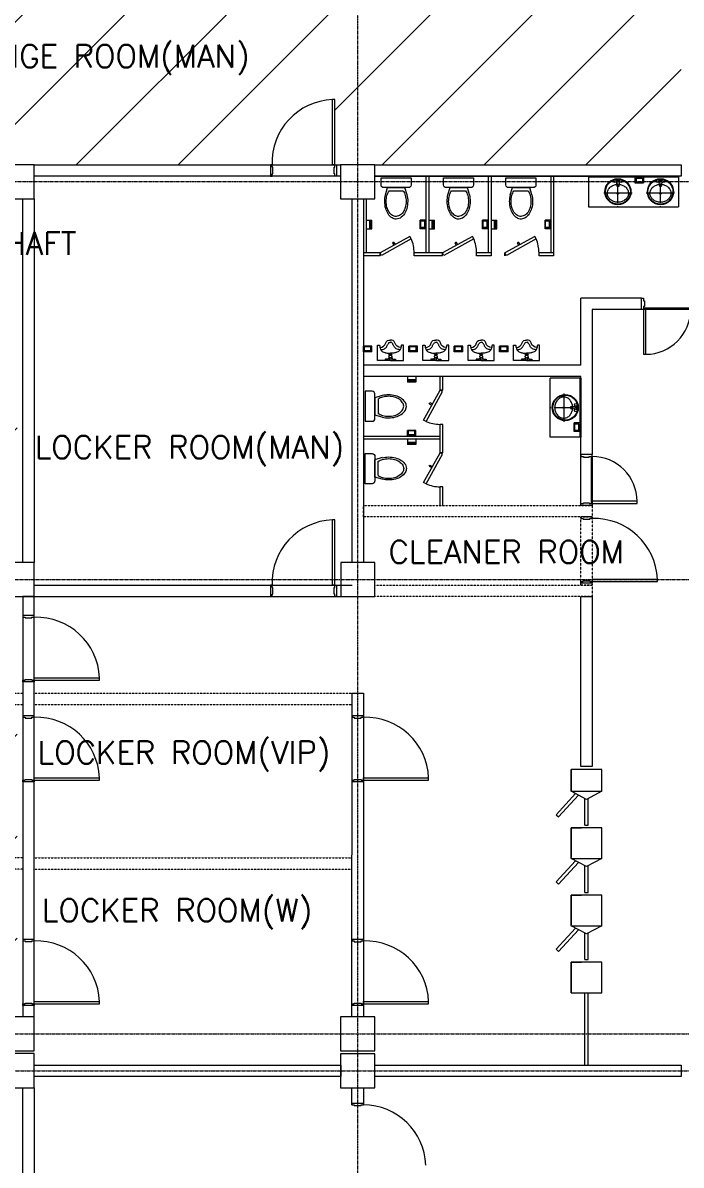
# Model space of a CAD drawing. Extents: x -59767 to 1106559, y -1290 to 1129522.
# Drawn here: x 674788 to 686387, y 264782 to 284895 of the extents above; entities that cross this region are included whole.
import ezdxf
from ezdxf.enums import TextEntityAlignment as Align

# ---------------------------------------------------------------- set-up
doc = ezdxf.new("R2010")
doc.units = 0
doc.linetypes.add('CENTER', pattern=[2, 1.25, -0.25, 0.25, -0.25])
doc.linetypes.add('HIDDEN', pattern=[0.375, 0.25, -0.125])
doc.layers.get('0').update_dxf_attribs({"linetype": 'CONTINUOUS', "lineweight": 9})
for name, color, linetype, lineweight in [('COLUMN', 2, 'CONTINUOUS', 9), ('DOOR', 4, 'CONTINUOUS', 9), ('DRY WALL', 254, 'HIDDEN', 9), ('TEXT', 3, 'CONTINUOUS', 9), ('TOILET', 4, 'CONTINUOUS', 9), ('WALL', 7, 'CONTINUOUS', 9), ('WALL_200', 3, 'CONTINUOUS', 9), ('WALL_300', 7, 'CONTINUOUS', 9), ('중간선', 5, 'CONTINUOUS', 9), ('중심선', 1, 'CENTER', 9)]:
    doc.layers.add(name, color=color, linetype=linetype, lineweight=lineweight)
doc.styles.get("Standard").update_dxf_attribs({"font": 'romans.shx', "bigfont": 'whtgtxt.shx'})

# ---------------------------------------------------------------- blocks, each defined once
blk = doc.blocks.new('column600')
at = {"layer": 'COLUMN', "linetype": 'Continuous'}
blk.add_lwpolyline([(-300, -300), (300, -300), (300, 300), (-300, 300)], close=True, dxfattribs=at)
blk = doc.blocks.new('32')
at = {"color": 4}
for p, q in [((-1319, 1322), (-1319, 1347)), ((-1269, 1322), (-1319, 1322)), ((-1254, 1307), (-1269, 1322)), ((-1254, 1282), (-1254, 1307)), ((-1254, 1237), (-1254, 1242)), ((-1254, 1242), (-1204, 1242)), ((-1204, 1237), (-1254, 1237)), ((-1244, 1347), (-1244, 1297)), ((-1239, 1252), (-1239, 1242)), ((-1219, 1252), (-1219, 1242)), ((-1214, 1347), (-1214, 1297)), ((-1204, 1307), (-1189, 1322)), ((-1204, 1282), (-1204, 1307)), ((-1204, 1242), (-1204, 1237)), ((-1189, 1322), (-1139, 1322)), ((-1139, 1322), (-1139, 1347))]:
    blk.add_line(p, q, dxfattribs=at)
for points in [[(-1229, 1347), (-1339, 1347), (-1459, 1347), (-1459, 1212), (-1459, 1082, 0.198912), (-1458, 1078, 0.198912), (-1454, 1077), (-1444, 1077), (-1424, 1077, 0.198912), (-1423, 1078, 0.063313), (-1419, 1082, 0.157252), (-1416, 1095, -0.093254), (-1414, 1117, -0.019564), (-1406, 1142, -0.033438), (-1399, 1157, -0.037775), (-1393, 1166, -0.028998), (-1384, 1177, -0.078156), (-1361, 1195, -0.067116), (-1329, 1207, -0.008472), (-1323, 1208, -0.00299), (-1304, 1212, -0.029725), (-1271, 1216, -0.024437), (-1229, 1217)], [(-1229, 1347), (-1119, 1347), (-999, 1347), (-999, 1212), (-999, 1082, -0.198912), (-1001, 1078, -0.198912), (-1004, 1077), (-1014, 1077), (-1034, 1077, -0.198912), (-1036, 1078, -0.063313), (-1039, 1082, -0.157252), (-1042, 1095, 0.093254), (-1044, 1117, 0.019564), (-1053, 1142, 0.033438), (-1059, 1157, 0.037775), (-1065, 1166, 0.028998), (-1074, 1177, 0.078156), (-1097, 1195, 0.067116), (-1129, 1207, 0.008472), (-1136, 1208, 0.00299), (-1154, 1212, 0.029725), (-1188, 1216, 0.024437), (-1229, 1217)], [(-1414, 1117, -0.337547), (-1309, 1037, 0.389909), (-1229, 987, -0.037166)], [(-1399, 1157, -0.028843), (-1378, 1155, -0.042834), (-1364, 1152, -0.02628), (-1331, 1139, -0.069019), (-1319, 1132, -0.04558), (-1306, 1118, -0.043799), (-1294, 1102, -0.025173), (-1285, 1084, 0.020072), (-1274, 1062, 0.022189), (-1264, 1045, 0.027483), (-1254, 1032, 0.170498), (-1247, 1027, 0.080612), (-1229, 1027)], [(-1059, 1157, 0.028843), (-1080, 1155, 0.042834), (-1094, 1152, 0.02628), (-1128, 1139, 0.069019), (-1139, 1132, 0.04558), (-1153, 1118, 0.043799), (-1164, 1102, 0.025173), (-1173, 1084, -0.020072), (-1184, 1062, -0.022189), (-1195, 1045, -0.027483), (-1204, 1032, -0.170498), (-1212, 1027, -0.080612), (-1229, 1027)], [(-1044, 1117, 0.337547), (-1149, 1037, -0.389909), (-1229, 987, 0.037166)]]:
    blk.add_lwpolyline(points, format="xyb", dxfattribs=at)
blk.add_circle((-1229, 1277), 25, dxfattribs=at)

msp = doc.modelspace()

# ---------------------------------------------------------------- hatches: boundary and pattern name
at = {"layer": '중간선'}
h = msp.add_hatch(dxfattribs=at)
h.set_pattern_fill('ANSI31', color=170, scale=400)
h.paths.add_polyline_path([(662688.6, 267394.9), (662688.6, 274794.9), (662988.6, 274794.9), (662988.6, 275094.9), (665688.6, 275094.9), (665688.6, 274429.1), (665688.6, 273322.1), (665688.6, 272666.9), (665688.6, 271559.9), (665688.6, 268729.9), (665688.6, 267622.9), (665688.6, 267194.9), (662988.6, 267194.9), (662988.6, 267394.9), (662688.6, 267394.9)])
h.paths.add_polyline_path([(674688.6, 286194.9), (680688.6, 286194.9), (680688.6, 282394.9), (680387.3, 282394.9), (680285.4, 282394.9), (680285.4, 283544.9), (680245.4, 283544.1, 0.4117691), (679178.4, 282394.9), (674987.3, 282394.9), (674688.6, 282394.9)])
h.paths.add_polyline_path([(668688.6, 282394.9), (668988.6, 282394.9), (674387.3, 282394.9), (674688.6, 282394.9), (674688.6, 286194.9), (673404.3, 286194.9), (668688.6, 286194.9)])
h.paths.add_polyline_path([(680688.6, 282394.9), (680987.3, 282394.9), (686387.3, 282394.9), (686387.3, 286194.9), (680688.6, 286194.9)])
h.paths.add_polyline_path([(662688.6, 281794.9), (662988.6, 281794.9), (662988.6, 282094.9), (665688.6, 282094.9), (665688.6, 275094.9), (662988.6, 275094.9), (662988.6, 275394.9), (662688.6, 275394.9)])
h.paths.add_polyline_path([(662688.6, 282394.9), (662688.6, 288794.9), (662988.6, 288794.9), (662988.6, 288994.9), (663216.6, 288994.9), (663216.6, 287894.9), (663256.6, 287894.9), (663256.6, 287895.6, 0.4036001), (664316.6, 288994.9, 0.0000001), (664316.6, 288994.9, 0.0000001), (664316.6, 288994.9, 0.4036001), (665376.6, 287895.6), (665376.6, 287894.9), (665416.6, 287894.9), (665416.6, 288994.9), (665688.6, 288994.9), (665688.6, 288794.9), (665688.6, 288794.9), (665688.6, 288766.9), (665688.6, 288766.9), (665688.6, 286566.9), (665688.6, 286566.9), (665688.6, 286538.9), (665688.6, 286538.9), (665688.6, 282094.9), (662988.6, 282094.9), (662988.6, 282394.9)])
h.paths.add_polyline_path([(668688.6, 269994.9), (674688.6, 269994.9), (674688.6, 267394.9), (674388.1, 267394.9), (674388.1, 267094.9), (668988.6, 267094.9), (668988.6, 267394.9), (668688.6, 267394.9)])
h.paths.add_polyline_path([(674688.6, 270194.9), (674688.6, 272894.9), (668688.6, 272894.9), (668688.6, 270194.9)])
h.paths.add_polyline_path([(668688.6, 278794.9), (668688.6, 281794.9), (668988.6, 281794.9), (668988.6, 282094.9), (673587.2, 282094.9), (673587.2, 278794.9)])
h.paths.add_polyline_path([(668688.6, 276794.9), (674688.6, 276794.9), (674688.6, 278594.9), (668688.6, 278594.9)])
h.paths.add_polyline_path([(665888.6, 282903.8), (665889.1, 282903.8), (665889.1, 282931.8), (667039.1, 282931.8), (667039.1, 282971.8), (667038.4, 282971.8, 0.4117691), (665889.1, 284038.8), (665889.1, 284066.8), (665888.6, 284066.8), (665888.6, 286194.9), (668688.6, 286194.9), (668688.6, 282394.9), (668388.6, 282394.9), (668388.6, 282394.9), (665888.6, 282394.9)])
h.paths.add_polyline_path([(665888.6, 282094.9), (668388.6, 282094.9), (668388.6, 281794.9), (668688.6, 281794.9), (668688.6, 278794.9), (665888.6, 278794.9), (665888.6, 279271.2), (665889.1, 279271.2), (665889.1, 279299.2), (667039.1, 279299.2), (667039.1, 279339.2), (667038.4, 279339.2, 0.4117691), (665889.1, 280406.2), (665889.1, 280434.2), (665888.6, 280434.2)])
h.paths.add_polyline_path([(665888.6, 267094.9), (665888.6, 267594.9), (665888.6, 267622.9), (667038.6, 267622.9), (667038.6, 267662.9), (667037.9, 267662.9, 0.4117691), (665888.6, 268729.9), (665888.6, 268757.9), (665888.6, 269994.9), (668688.6, 269994.9), (668688.6, 267394.9), (668388.6, 267394.9), (668388.6, 267094.9)])
h.paths.add_polyline_path([(665888.6, 271531.9), (665888.6, 271559.9), (667038.6, 271559.9), (667038.6, 271599.9), (667037.9, 271599.9, 0.4117691), (665888.6, 272666.9), (665888.6, 272694.9), (665888.6, 272894.9), (668688.6, 272894.9), (668688.6, 270194.9), (665888.6, 270194.9)])
h.paths.add_polyline_path([(665888.6, 277173), (665889.1, 277173), (665889.1, 277201), (667039.1, 277201), (667039.1, 277241), (667038.4, 277241, 0.4117691), (665889.1, 278308), (665889.1, 278336), (665888.6, 278336), (665888.6, 278594.9), (668688.6, 278594.9), (668688.6, 276794.9), (665888.6, 276794.9)])
h.paths.add_polyline_path([(668688.6, 266794.9), (668988.6, 266794.9), (668988.6, 267094.9), (674388.1, 267094.9), (674388.1, 266794.9), (674688.6, 266794.9), (674688.6, 266744.9), (674388.1, 266744.9), (674388.1, 266544.9), (668988.6, 266544.9), (668988.6, 266744.9), (668688.6, 266744.9)])
h.paths.add_polyline_path([(665888.6, 267094.9), (668388.6, 267094.9), (668388.6, 266794.9), (668688.6, 266794.9), (668688.6, 266744.9), (668388.6, 266744.9), (668388.6, 266544.9), (665888.6, 266544.9)])
h.paths.add_polyline_path([(662726.8, 279045.8), (662726.8, 278445.8), (665806.8, 278445.8), (665806.8, 279045.8)], flags=24)
h.paths.add_polyline_path([(666878.2, 278058.8), (666878.2, 277458.8), (673002.2, 277458.8), (673002.2, 278058.8)], flags=24)
h.paths.add_polyline_path([(666878.2, 281489.4), (666878.2, 280889.4), (673002.2, 280889.4), (673002.2, 281489.4)], flags=24)
h.paths.add_polyline_path([(666842.2, 277499.6), (666842.2, 276899.6), (669022.2, 276899.6), (669022.2, 277499.6)], flags=24)
h.paths.add_polyline_path([(666669, 269506.7), (666669, 268594.7), (672273, 268594.7), (672273, 269506.7)], flags=24)
h.paths.add_polyline_path([(673204.3, 284617.7), (673204.3, 283705.7), (679572.3, 283705.7), (679572.3, 284617.7)], flags=24)
h.paths.add_polyline_path([(666878.2, 280894.6), (666878.2, 280294.6), (668146.2, 280294.6), (668146.2, 280894.6)], flags=24)
h.paths.add_polyline_path([(666508.4, 272415.2), (666508.4, 271503.2), (672552.4, 271503.2), (672552.4, 272415.2)], flags=24)

# ---------------------------------------------------------------- linework, layer by layer
at = {"layer": 'DOOR'}
for p, q in [((685689.1, 279849.2), (685689.1, 280049.2)), ((686554.1, 279869.2), (685724.1, 279869.2)), ((686554.1, 279849.2), (685724.1, 279849.2)), ((684819.1, 277294.9), (684619.1, 277294.9)), ((684799.1, 277259.9), (684799.1, 276429.9)), ((684819.1, 277259.9), (684819.1, 276429.9)), ((684819.1, 276394.9), (684619.1, 276394.9)), ((684184.7, 268583.2), (684228, 268543.7)), ((684449.1, 268353.7), (684629.1, 268353.7)), ((684449.1, 267813.7), (684449.1, 268353.7)), ((684989.1, 268353.7), (684449.1, 268353.7)), ((684449.1, 268353.7), (684449.1, 267827.6)), ((684689.1, 268400.1), (684749.1, 268400.1)), ((684989.1, 267813.7), (684989.1, 268353.7)), ((684989.1, 267827.6), (684989.1, 268353.7)), ((684449.1, 267813.7), (684989.1, 267813.7)), ((684689.1, 266544.8), (684689.1, 267813.7)), ((684749.1, 266544.8), (684749.1, 267813.7))]:
    msp.add_line(p, q, dxfattribs=at)
for points in [[(685689.1, 279849.2), (685689.1, 280049.2), (685724.1, 280049.2), (685724.1, 279999.2), (685739.1, 279999.2), (685739.1, 279899.2), (685724.1, 279899.2), (685724.1, 279849.2)], [(685764.1, 279849.2), (685724.1, 279849.2), (685724.1, 279059.2), (685764.1, 279059.2)], [(684819.1, 277294.9), (684619.1, 277294.9), (684619.1, 277259.9), (684669.1, 277259.9), (684669.1, 277244.9), (684769.1, 277244.9), (684769.1, 277259.9), (684819.1, 277259.9)], [(684819.1, 276394.9), (684619.1, 276394.9), (684619.1, 276429.9), (684669.1, 276429.9), (684669.1, 276444.9), (684769.1, 276444.9), (684769.1, 276429.9), (684819.1, 276429.9)], [(684819.1, 276469.9), (684819.1, 276429.9), (685609.1, 276429.9), (685609.1, 276469.9)]]:
    msp.add_lwpolyline(points, close=True, dxfattribs=at)
for centre, start, end in [((685764.1, 279849.2), 270, 0), ((684819.1, 276469.9), 0, 90)]:
    msp.add_arc(centre, 790, start, end, dxfattribs=at)
at = {"layer": 'DRY WALL', "linetype": 'HIDDEN', "lineweight": 9, "ltscale": 0.5}
for p, q in [((665888.6, 273094.9), (674788.6, 273094.9)), ((674988.6, 273094.1), (680588.4, 273094.1)), ((665888.6, 272894.9), (674788.6, 272894.9)), ((674988.6, 272894.1), (680588.4, 272894.1)), ((674788.6, 270194.9), (665888.6, 270194.9)), ((674988.6, 270194.9), (677717.5, 270194.9)), ((677717.5, 270194.9), (679036.3, 270194.9)), ((679036.3, 270194.1), (680588.6, 270194.1)), ((674788.6, 269994.9), (665888.6, 269994.9)), ((674988.6, 269994.9), (677697.3, 269994.9)), ((677697.3, 269994.9), (680588.6, 269993.3))]:
    msp.add_line(p, q, dxfattribs=at)
for points in [[(680788.6, 276394.9), (684819.1, 276394.9), (684819.1, 276194.9), (680788.6, 276194.9)], [(684819.1, 276194.9), (684819.1, 274994.9), (684619.1, 274994.9), (684619.1, 276194.9)], [(680988.1, 274995), (684819.1, 274994.8), (684819.1, 274794.8), (680988.1, 274795)]]:
    msp.add_lwpolyline(points, close=True, dxfattribs=at)
at = {"layer": 'TOILET'}
for p, q in [((681888.6, 282194.9), (681888.6, 280844.9)), ((681938.6, 282194.9), (681938.6, 280844.9)), ((682988.6, 282194.9), (682988.6, 280844.9)), ((682988.6, 282194.9), (682988.6, 280844.9)), ((683038.6, 282194.9), (683038.6, 280794.9)), ((683038.6, 282194.9), (683038.6, 280844.9)), ((684088.6, 282194.9), (684088.6, 280844.9)), ((684138.6, 282194.9), (684138.6, 280794.9)), ((685572.7, 282179.7), (685572.7, 282080)), ((685572.7, 282080), (685722.7, 282080)), ((685591.7, 282160.7), (685591.7, 282089.3)), ((685591.7, 282160.7), (685703.7, 282160.7)), ((685703.7, 282160.7), (685703.7, 282089.3)), ((685722.7, 282179.7), (685722.7, 282080)), ((680788.6, 281794.9), (680788.6, 280794.9)), ((680838.6, 281794.9), (680838.6, 280844.9)), ((680838.6, 281419.9), (680938.3, 281419.9)), ((680900.5, 281269.9), (680900.5, 281419.9)), ((680938.3, 281269.9), (680938.3, 281419.9)), ((681888.6, 281419.9), (681789, 281419.9)), ((681789, 281269.9), (681789, 281419.9)), ((681869.6, 281400.9), (681798.2, 281400.9)), ((681869.6, 281288.9), (681869.6, 281400.9)), ((681888.6, 281269.9), (681888.6, 281419.9)), ((681938.6, 281419.9), (682038.3, 281419.9)), ((682000.5, 281269.9), (682000.5, 281419.9)), ((682038.3, 281269.9), (682038.3, 281419.9)), ((682988.6, 281419.9), (682889, 281419.9)), ((682889, 281269.9), (682889, 281419.9)), ((682969.6, 281400.9), (682898.2, 281400.9)), ((682969.6, 281288.9), (682969.6, 281400.9)), ((682988.6, 281269.9), (682988.6, 281419.9)), ((682988.6, 281269.9), (682988.6, 281419.9)), ((683038.6, 281419.9), (683138.3, 281419.9)), ((683100.5, 281269.9), (683100.5, 281419.9)), ((683138.3, 281269.9), (683138.3, 281419.9)), ((684088.6, 281419.9), (683989, 281419.9)), ((683989, 281269.9), (683989, 281419.9)), ((684069.6, 281400.9), (683998.2, 281400.9)), ((684069.6, 281288.9), (684069.6, 281400.9)), ((684088.6, 281269.9), (684088.6, 281419.9)), ((680838.6, 281269.9), (680938.3, 281269.9)), ((681888.6, 281269.9), (681789, 281269.9)), ((681869.6, 281288.9), (681798.2, 281288.9)), ((681938.6, 281269.9), (682038.3, 281269.9)), ((682988.6, 281269.9), (682889, 281269.9)), ((682969.6, 281288.9), (682898.2, 281288.9)), ((683038.6, 281269.9), (683138.3, 281269.9)), ((684088.6, 281269.9), (683989, 281269.9)), ((684069.6, 281288.9), (683998.2, 281288.9)), ((681608.1, 281135.4), (681083.1, 280844.9)), ((681632.3, 281091.7), (681107.3, 280801.1)), ((681321.4, 281033.9), (681299.5, 281021.8)), ((681299.5, 281021.8), (681323.7, 280978)), ((681321.4, 281033.9), (681345.6, 280990.1)), ((681632.3, 281091.7), (681608.1, 281135.4)), ((682708.1, 281135.4), (682183.1, 280844.9)), ((682732.3, 281091.7), (682207.3, 280801.1)), ((682421.4, 281033.9), (682399.5, 281021.8)), ((682399.5, 281021.8), (682423.7, 280978)), ((682421.4, 281033.9), (682445.6, 280990.1)), ((682732.3, 281091.7), (682708.1, 281135.4)), ((683808.1, 281135.4), (683283.1, 280844.9)), ((683832.3, 281091.7), (683307.3, 280801.1)), ((683521.4, 281033.9), (683499.5, 281021.8)), ((683499.5, 281021.8), (683523.7, 280978)), ((683521.4, 281033.9), (683545.6, 280990.1)), ((683832.3, 281091.7), (683808.1, 281135.4)), ((681083.1, 280844.9), (680788.6, 280844.9)), ((681083.1, 280794.9), (680788.6, 280794.9)), ((681083.1, 280794.9), (681083.1, 280844.9)), ((681107.3, 280801.1), (681083.1, 280844.9)), ((681083.1, 280794.9), (681083.1, 280844.9)), ((682183.1, 280844.9), (681683.1, 280844.9)), ((681683.1, 280794.9), (681683.1, 280844.9)), ((682183.1, 280794.9), (681683.1, 280794.9)), ((682183.1, 280794.9), (682183.1, 280844.9)), ((682207.3, 280801.1), (682183.1, 280844.9)), ((682183.1, 280794.9), (682183.1, 280844.9)), ((682783.1, 280794.9), (682783.1, 280844.9)), ((683038.6, 280844.9), (682783.1, 280844.9)), ((683038.6, 280794.9), (682783.1, 280794.9)), ((683283.1, 280794.9), (683283.1, 280844.9)), ((683307.3, 280801.1), (683283.1, 280844.9)), ((683283.1, 280794.9), (683283.1, 280844.9)), ((683883.1, 280794.9), (683883.1, 280844.9)), ((684138.6, 280844.9), (683883.1, 280844.9)), ((684138.6, 280794.9), (683883.1, 280794.9)), ((680939.1, 279199.6), (680789.1, 279199.6)), ((680789.1, 279099.9), (680789.1, 279199.6)), ((680808.1, 279118.9), (680808.1, 279190.3)), ((680920.1, 279118.9), (680920.1, 279190.3)), ((680939.1, 279099.9), (680939.1, 279199.6)), ((681589.1, 279099.9), (681589.1, 279199.6)), ((681739.1, 279199.6), (681589.1, 279199.6)), ((681608.1, 279118.9), (681608.1, 279190.3)), ((681720.1, 279118.9), (681720.1, 279190.3)), ((681739.1, 279099.9), (681739.1, 279199.6)), ((682389.1, 279099.9), (682389.1, 279199.6)), ((682539.1, 279199.6), (682389.1, 279199.6)), ((682408.1, 279118.9), (682408.1, 279190.3)), ((682520.1, 279118.9), (682520.1, 279190.3)), ((682539.1, 279099.9), (682539.1, 279199.6)), ((683189.1, 279099.9), (683189.1, 279199.6)), ((683339.1, 279199.6), (683189.1, 279199.6)), ((683208.1, 279118.9), (683208.1, 279190.3)), ((683320.1, 279118.9), (683320.1, 279190.3)), ((683339.1, 279099.9), (683339.1, 279199.6)), ((680939.1, 279099.9), (680789.1, 279099.9)), ((680920.1, 279118.9), (680808.1, 279118.9)), ((681739.1, 279099.9), (681589.1, 279099.9)), ((681720.1, 279118.9), (681608.1, 279118.9)), ((682539.1, 279099.9), (682389.1, 279099.9)), ((682520.1, 279118.9), (682408.1, 279118.9)), ((683339.1, 279099.9), (683189.1, 279099.9)), ((683320.1, 279118.9), (683208.1, 279118.9)), ((681563.6, 278669.9), (681563.6, 278570.3)), ((681713.6, 278608), (681563.6, 278608)), ((681713.6, 278570.3), (681563.6, 278570.3)), ((681713.6, 278669.9), (681713.6, 278570.3)), ((682138.6, 278425.5), (682138.6, 278669.9)), ((682188.6, 278425.5), (682188.6, 278669.9)), ((681848, 277900.4), (682138.6, 278425.5)), ((681891.8, 277876.2), (682182.4, 278401.3)), ((682188.6, 278425.5), (682138.6, 278425.5)), ((682182.4, 278401.3), (682138.6, 278425.5)), ((682188.6, 278425.5), (682138.6, 278425.5)), ((681949.6, 278187.2), (681961.7, 278209)), ((681949.6, 278187.2), (681993.3, 278162.9)), ((681961.7, 278209), (682005.4, 278184.8)), ((681891.8, 277876.2), (681848, 277900.4)), ((682138.6, 277325.5), (682138.6, 277825.5)), ((682188.6, 277825.5), (682138.6, 277825.5)), ((682188.6, 277325.5), (682188.6, 277825.5)), ((684604.1, 277850), (684504.5, 277850)), ((684504.5, 277700), (684504.5, 277850)), ((684585.1, 277831), (684513.7, 277831)), ((684585.1, 277719), (684585.1, 277831)), ((680788.6, 277619.9), (682138.6, 277619.9)), ((680788.6, 277569.9), (682138.6, 277569.9)), ((681563.6, 277619.9), (681563.6, 277719.6)), ((681713.6, 277719.6), (681563.6, 277719.6)), ((681713.6, 277619.9), (681563.6, 277619.9)), ((681563.6, 277569.9), (681563.6, 277470.3)), ((681582.6, 277638.9), (681582.6, 277710.3)), ((681694.6, 277638.9), (681582.6, 277638.9)), ((681694.6, 277638.9), (681694.6, 277710.3)), ((681713.6, 277619.9), (681713.6, 277719.6)), ((681713.6, 277569.9), (681713.6, 277470.3)), ((684604.1, 277700), (684504.5, 277700)), ((684585.1, 277719), (684513.7, 277719)), ((681713.6, 277508), (681563.6, 277508)), ((681713.6, 277470.3), (681563.6, 277470.3)), ((681848, 276800.4), (682138.6, 277325.5)), ((681891.8, 276776.2), (682182.4, 277301.3)), ((682188.6, 277325.5), (682138.6, 277325.5)), ((682188.6, 277325.5), (682138.6, 277325.5)), ((682182.4, 277301.3), (682138.6, 277325.5)), ((681949.6, 277087.2), (681961.7, 277109)), ((681949.6, 277087.2), (681993.3, 277062.9)), ((681961.7, 277109), (682005.4, 277084.8)), ((681891.8, 276776.2), (681848, 276800.4)), ((682138.6, 276394.9), (682138.6, 276725.5)), ((682188.6, 276725.5), (682138.6, 276725.5)), ((682188.6, 276394.9), (682188.6, 276725.5))]:
    msp.add_line(p, q, dxfattribs=at)
at = {"layer": 'TOILET', "color": 4}
for p, q in [((686342.7, 282194.7), (684752.7, 282194.7)), ((684752.7, 282194.7), (684752.7, 281654.7)), ((686342.7, 282194.7), (686342.7, 281654.7)), ((681176.3, 281864.3), (681214.5, 281993.8)), ((681214.5, 281993.8), (681520, 281993.8)), ((681558.2, 281864.3), (681520, 281993.8)), ((682276.3, 281864.3), (682314.5, 281993.8)), ((682314.5, 281993.8), (682620, 281993.8)), ((682658.2, 281864.3), (682620, 281993.8)), ((683376.3, 281864.3), (683414.5, 281993.8)), ((683414.5, 281993.8), (683720, 281993.8)), ((683758.2, 281864.3), (683720, 281993.8)), ((686342.7, 282179.7), (684752.7, 282179.7)), ((685302, 282120.7), (685243.4, 282120.7)), ((685246.5, 282092.7), (685243.4, 282092.7)), ((685258.7, 282011.7), (685251.5, 282088.2)), ((685286.7, 282011.7), (685258.7, 282011.7)), ((685272.7, 282084.7), (685272.7, 282104.7)), ((685272.7, 281724.7), (685272.7, 282064.7)), ((685293.9, 282088.2), (685286.7, 282011.7)), ((685302, 282092.7), (685298.9, 282092.7)), ((685591.7, 282089.3), (685703.7, 282089.3)), ((686052, 282120.7), (685993.4, 282120.7)), ((685996.5, 282092.7), (685993.4, 282092.7)), ((686008.7, 282011.7), (686001.5, 282088.2)), ((686036.7, 282011.7), (686008.7, 282011.7)), ((686022.7, 282084.7), (686022.7, 282104.7)), ((686022.7, 281724.7), (686022.7, 282064.7)), ((686043.9, 282088.2), (686036.7, 282011.7)), ((686052, 282092.7), (686048.9, 282092.7)), ((681241.6, 281935.4), (681485.6, 281935.4)), ((682341.6, 281935.4), (682585.6, 281935.4)), ((683441.6, 281935.4), (683685.6, 281935.4)), ((685042.7, 281893.2), (685021.7, 281893.2)), ((685482.7, 281893.2), (685062.7, 281893.2)), ((685475.9, 281886), (685456.9, 281886)), ((685521.7, 281893.2), (685502.7, 281893.2)), ((685792.7, 281893.2), (685771.7, 281893.2)), ((686232.7, 281893.2), (685812.7, 281893.2)), ((686225.9, 281886), (686206.9, 281886)), ((686271.7, 281893.2), (686252.7, 281893.2)), ((684752.7, 281654.7), (686342.7, 281654.7)), ((685272.7, 281689.2), (685272.7, 281704.7)), ((685273.6, 281650.6), (685273.6, 281666.6)), ((686022.7, 281689.2), (686022.7, 281704.7)), ((686023.6, 281650.6), (686023.6, 281666.6)), ((681798.2, 281288.9), (681798.2, 281400.9)), ((682898.2, 281288.9), (682898.2, 281400.9)), ((683998.2, 281288.9), (683998.2, 281400.9)), ((680920.1, 279190.3), (680808.1, 279190.3)), ((681720.1, 279190.3), (681608.1, 279190.3)), ((682520.1, 279190.3), (682408.1, 279190.3)), ((683320.1, 279190.3), (683208.1, 279190.3)), ((684079.1, 277599.9), (684079.1, 278639.9)), ((684619.1, 278639.9), (684079.1, 278639.9)), ((684604.1, 278639.9), (684604.1, 277599.9)), ((684619.1, 278639.9), (684619.1, 277599.9)), ((684317.6, 278368.9), (684317.6, 278349.9)), ((681119.2, 278332.2), (680989.6, 278294)), ((680989.6, 278294), (680989.6, 277988.6)), ((681048, 278266.9), (681048, 278022.9)), ((684310.4, 278323.1), (684310.4, 278304.1)), ((684317.6, 278329.9), (684317.6, 277909.9)), ((681119.2, 277950.4), (680989.6, 277988.6)), ((684075, 278120.8), (684091, 278120.8)), ((684113.6, 278119.9), (684129.1, 278119.9)), ((684149.1, 278119.9), (684489.1, 278119.9)), ((684512.6, 278141.1), (684436.1, 278133.9)), ((684436.1, 278133.9), (684436.1, 278105.9)), ((684436.1, 278105.9), (684512.6, 278098.7)), ((684509.1, 278119.9), (684529.1, 278119.9)), ((684517.1, 278149.2), (684517.1, 278146.1)), ((684517.1, 278093.7), (684517.1, 278090.6)), ((684545.1, 278149.2), (684545.1, 278090.6)), ((684317.6, 277889.9), (684317.6, 277868.9)), ((684513.7, 277719), (684513.7, 277831)), ((681694.6, 277710.3), (681582.6, 277710.3)), ((684619.1, 277599.9), (684079.1, 277599.9)), ((681119.2, 277239.5), (680989.6, 277201.3)), ((680989.6, 276895.8), (680989.6, 277201.3)), ((681048, 276922.9), (681048, 277166.9)), ((681119.2, 276857.6), (680989.6, 276895.8))]:
    msp.add_line(p, q, dxfattribs=at)
at = {"layer": 'TOILET', "linetype": 'Continuous'}
msp.add_line((685173.1, 281974.4), (685173.1, 281974.4), dxfattribs=at)
at = {"layer": 'TOILET', "color": 6}
for p, q in [((680916.5, 281269.9), (680916.5, 281419.9)), ((680929, 281269.9), (680929, 281419.9)), ((682016.5, 281269.9), (682016.5, 281419.9)), ((682029, 281269.9), (682029, 281419.9)), ((683116.5, 281269.9), (683116.5, 281419.9)), ((683129, 281269.9), (683129, 281419.9)), ((681713.6, 278592.1), (681563.6, 278592.1)), ((681713.6, 278579.5), (681563.6, 278579.5)), ((681713.6, 277492.1), (681563.6, 277492.1)), ((681713.6, 277479.5), (681563.6, 277479.5))]:
    msp.add_line(p, q, dxfattribs=at)
at = {"layer": 'TOILET', "color": 4}
for points in [[(681579.8, 281993.5), (681147.4, 281993.5, -0.4), (681098.6, 282040), (681098.6, 282164.9), (681628.6, 282164.9), (681628.6, 282040, -0.4285714), (681579.8, 281993.5)], [(682679.8, 281993.5), (682247.4, 281993.5, -0.4), (682198.6, 282040), (682198.6, 282164.9), (682728.6, 282164.9), (682728.6, 282040, -0.4285714), (682679.8, 281993.5)], [(683779.8, 281993.5), (683347.4, 281993.5, -0.4), (683298.6, 282040), (683298.6, 282164.9), (683828.6, 282164.9), (683828.6, 282040, -0.4285714), (683779.8, 281993.5)], [(685290.4, 282050.5, -0.0644354), (685345.2, 282038.8, -0.0917189), (685404.2, 282004.9, -0.1035985), (685445.1, 281952.3, -0.1139123), (685458.7, 281893.2, -0.1139123), (685445.1, 281834.1, -0.1035985), (685404.2, 281781.5, -0.0917189), (685345.2, 281747.6, -0.0847847), (685272.7, 281735.2, -0.0847847), (685200.2, 281747.6, -0.0917189), (685141.2, 281781.5, -0.1035985), (685100.4, 281834.1, -0.1139123), (685086.7, 281893.2, -0.1139123), (685100.4, 281952.3, -0.1035985), (685141.2, 282004.9, -0.0917189), (685200.2, 282038.8, -0.0644354), (685255.1, 282050.5)], [(686040.4, 282050.5, -0.0644354), (686095.2, 282038.8, -0.0917189), (686154.2, 282004.9, -0.1035985), (686195.1, 281952.3, -0.1139123), (686208.7, 281893.2, -0.1139123), (686195.1, 281834.1, -0.1035985), (686154.2, 281781.5, -0.0917189), (686095.2, 281747.6, -0.0847847), (686022.7, 281735.2, -0.0847847), (685950.2, 281747.6, -0.0917189), (685891.2, 281781.5, -0.1035985), (685850.4, 281834.1, -0.1139123), (685836.7, 281893.2, -0.1139123), (685850.4, 281952.3, -0.1035985), (685891.2, 282004.9, -0.0917189), (685950.2, 282038.8, -0.0644354), (686005.1, 282050.5)], [(681569.2, 281752.5, -0.0651218), (681552.8, 281627, -0.0779058), (681510, 281530.1, -0.1071771), (681434.6, 281454.5), (681367.1, 281437.9, -0.1441368), (681295, 281459.2, -0.1071771), (681224.2, 281530.1, -0.0779058), (681181.4, 281627, -0.0651218), (681165, 281752.5, -0.0576804), (681177.9, 281863.9)], [(681539.8, 281751.3, -0.0666695), (681525.7, 281645.5, -0.0791765), (681488.6, 281563.4, -0.1071522), (681423.5, 281499.7), (681364.8, 281485.6, -0.1413008), (681302.1, 281503.7, -0.1071522), (681241.1, 281563.4, -0.0791765), (681204, 281645.5, -0.0666695), (681189.8, 281751.3, -0.0666695), (681204, 281857.2, -0.0766174), (681239.5, 281936.8)], [(681489.4, 281937.9, -0.0777897), (681525.7, 281857.2, -0.0666695), (681539.8, 281751.3)], [(681556.3, 281863.9, -0.057645), (681569.2, 281752.5)], [(682669.2, 281752.5, -0.0651218), (682652.8, 281627, -0.0779058), (682610, 281530.1, -0.1071771), (682534.6, 281454.5), (682467.1, 281437.9, -0.1441368), (682395, 281459.2, -0.1071771), (682324.2, 281530.1, -0.0779058), (682281.4, 281627, -0.0651218), (682265, 281752.5, -0.0576804), (682277.9, 281863.9)], [(682639.8, 281751.3, -0.0666695), (682625.7, 281645.5, -0.0791765), (682588.6, 281563.4, -0.1071522), (682523.5, 281499.7), (682464.8, 281485.6, -0.1413008), (682402.1, 281503.7, -0.1071522), (682341.1, 281563.4, -0.0791765), (682304, 281645.5, -0.0666695), (682289.8, 281751.3, -0.0666695), (682304, 281857.2, -0.0766174), (682339.5, 281936.8)], [(682589.4, 281937.9, -0.0777897), (682625.7, 281857.2, -0.0666695), (682639.8, 281751.3)], [(682656.3, 281863.9, -0.057645), (682669.2, 281752.5)], [(683769.2, 281752.5, -0.0651218), (683752.8, 281627, -0.0779058), (683710, 281530.1, -0.1071771), (683634.6, 281454.5), (683567.1, 281437.9, -0.1441368), (683495, 281459.2, -0.1071771), (683424.2, 281530.1, -0.0779058), (683381.4, 281627, -0.0651218), (683365, 281752.5, -0.0576804), (683377.9, 281863.9)], [(683739.8, 281751.3, -0.0666695), (683725.7, 281645.5, -0.0791765), (683688.6, 281563.4, -0.1071522), (683623.5, 281499.7), (683564.8, 281485.6, -0.1413008), (683502.1, 281503.7, -0.1071522), (683441.1, 281563.4, -0.0791765), (683404, 281645.5, -0.0666695), (683389.8, 281751.3, -0.0666695), (683404, 281857.2, -0.0766174), (683439.5, 281936.8)], [(683689.4, 281937.9, -0.0777897), (683725.7, 281857.2, -0.0666695), (683739.8, 281751.3)], [(683756.3, 281863.9, -0.057645), (683769.2, 281752.5)], [(680990, 277928.7), (680990, 278361.1, 0.4), (680943.5, 278409.9), (680818.6, 278409.9), (680818.6, 277879.9), (680943.5, 277879.9, 0.4285714), (680990, 277928.7)], [(681232.1, 277968.7, 0.0666695), (681338, 277982.9, 0.0791765), (681420, 278020, 0.1071522), (681483.8, 278085), (681497.9, 278143.7, 0.1413008), (681479.8, 278206.4, 0.1071522), (681420, 278267.4, 0.0791765), (681338, 278304.5, 0.0666695), (681232.1, 278318.7, 0.0666695), (681126.3, 278304.5, 0.0766174), (681046.6, 278269)], [(681231, 277939.3, 0.0651218), (681356.5, 277955.7, 0.0779058), (681453.4, 277998.5, 0.1071771), (681529, 278074), (681545.6, 278141.4, 0.1441368), (681524.3, 278213.6, 0.1071771), (681453.4, 278284.4, 0.0779058), (681356.5, 278327.1, 0.0651218), (681231, 278343.6, 0.0576804), (681119.5, 278330.7)], [(684474.9, 278137.6, 0.0644354), (684463.2, 278192.4, 0.0917189), (684429.3, 278251.4, 0.1035985), (684376.8, 278292.3, 0.1139123), (684317.6, 278305.9, 0.1139123), (684258.5, 278292.3, 0.1035985), (684205.9, 278251.4, 0.0917189), (684172, 278192.4, 0.0847847), (684159.6, 278119.9, 0.0847847), (684172, 278047.4, 0.0917189), (684205.9, 277988.4, 0.1035985), (684258.5, 277947.6, 0.1139123), (684317.6, 277933.9, 0.1139123), (684376.8, 277947.6, 0.1035985), (684429.3, 277988.4, 0.0917189), (684463.2, 278047.4, 0.0644354), (684474.9, 278102.3)], [(681045.5, 278019.1, 0.0777897), (681126.3, 277982.9, 0.0666695), (681232.1, 277968.7)], [(681119.6, 277952.2, 0.057645), (681231, 277939.3)], [(680990, 277261.1), (680990, 276828.7, -0.4), (680943.5, 276779.9), (680818.6, 276779.9), (680818.6, 277309.9), (680943.5, 277309.9, -0.4285714), (680990, 277261.1)], [(681045.5, 277170.7, -0.0777897), (681126.3, 277207, -0.0666695), (681232.1, 277221.1)], [(681232.1, 277221.1, -0.0666695), (681338, 277207, -0.0791765), (681420, 277169.9, -0.1071522), (681483.8, 277104.8), (681497.9, 277046.1, -0.1413008), (681479.8, 276983.4, -0.1071522), (681420, 276922.4, -0.0791765), (681338, 276885.3, -0.0666695), (681232.1, 276871.1, -0.0666695), (681126.3, 276885.3, -0.0766174), (681046.6, 276920.8)], [(681231, 277250.5, -0.0651218), (681356.5, 277234.1, -0.0779058), (681453.4, 277191.3, -0.1071771), (681529, 277115.9), (681545.6, 277048.4, -0.1441368), (681524.3, 276976.3, -0.1071771), (681453.4, 276905.5, -0.0779058), (681356.5, 276862.7, -0.0651218), (681231, 276846.3, -0.0576804), (681119.5, 276859.2)], [(681119.6, 277237.6, -0.057645), (681231, 277250.5)]]:
    msp.add_lwpolyline(points, format="xyb", dxfattribs=at)
for points in [[(681494.1, 281993.8), (681236.8, 281993.8)], [(681236.8, 281993.8), (681494.1, 281993.8)], [(682594.1, 281993.8), (682336.8, 281993.8)], [(682336.8, 281993.8), (682594.1, 281993.8)], [(683694.1, 281993.8), (683436.8, 281993.8)], [(683436.8, 281993.8), (683694.1, 281993.8)], [(680989.7, 278014.5), (680989.7, 278271.7)], [(680989.7, 278271.7), (680989.7, 278014.5)], [(680989.7, 277175.4), (680989.7, 276918.1)], [(680989.7, 276918.1), (680989.7, 277175.4)]]:
    msp.add_lwpolyline(points, dxfattribs=at)
for centre, radius in [((685272.7, 281920.7), 230), ((685272.7, 281920.7), 220), ((685222.7, 282106.7), 25), ((685272.7, 282106.7), 8), ((685322.7, 282106.7), 25), ((686022.7, 281920.7), 230), ((686022.7, 281920.7), 220), ((685972.7, 282106.7), 25), ((686022.7, 282106.7), 8), ((686072.7, 282106.7), 25), ((685272.7, 281893.2), 15), ((686022.7, 281893.2), 15), ((684345.1, 278119.9), 230), ((684345.1, 278119.9), 220), ((684531.1, 278169.9), 25), ((684317.6, 278119.9), 15), ((684531.1, 278069.9), 25), ((684531.1, 278119.9), 8)]:
    msp.add_circle(centre, radius, dxfattribs=at)
for centre, start, end in [((685246.5, 282087.7), 5.39095, 90), ((685298.9, 282087.7), 90, 174.60905), ((685996.5, 282087.7), 5.39095, 90), ((686048.9, 282087.7), 90, 174.60905), ((684512.1, 278146.1), 275.39095, 0), ((684512.1, 278093.7), 0, 84.60905)]:
    msp.add_arc(centre, 5, start, end, dxfattribs=at)
at = {"layer": 'TOILET'}
for centre, start, end in [((681017.7, 280836.7), 0.70178, 22.53064), ((682117.7, 280836.7), 0.70178, 22.53064), ((683217.7, 280836.7), 0.70178, 22.53064), ((682146.8, 278490.8), 247.46936, 269.29822), ((682146.8, 277390.8), 247.46936, 269.29822)]:
    msp.add_arc(centre, 665.4, start, end, dxfattribs=at)
at = {"layer": 'WALL', "color": 0}
for p, q in [((680245.4, 282394.9), (680245.4, 283544.9)), ((680285.4, 283544.9), (680245.4, 283544.9)), ((680285.4, 282394.9), (680285.4, 283544.9)), ((680285.4, 282394.9), (680245.4, 282394.9)), ((679150.4, 282374.9), (679150.4, 282214.9)), ((680313.4, 282374.9), (680313.4, 282214.9)), ((684799.1, 276194.9), (684639.1, 276194.9)), ((680245.4, 274994.9, 0), (680245.4, 276144.9, 0)), ((680285.4, 276144.9, 0), (680245.4, 276144.9, 0)), ((680285.4, 274994.9, 0), (680285.4, 276144.9, 0)), ((679150.4, 274974.9, 0), (679150.4, 274814.9, 0)), ((680285.4, 274994.9, 0), (680245.4, 274994.9, 0)), ((680313.4, 274974.9, 0), (680313.4, 274814.9, 0)), ((684799.1, 275031.9), (684639.1, 275031.9)), ((684819.1, 275059.9), (684819.1, 275099.9)), ((684819.1, 275099.9), (685969.1, 275099.9)), ((684819.1, 275059.9), (685969.1, 275059.9)), ((685969.1, 275059.9), (685969.1, 275099.9)), ((674968.6, 274457.1, -1.5), (674808.6, 274457.1, -1.5)), ((674988.6, 273362.1, -1.5), (676138.6, 273362.1, -1.5)), ((674988.6, 273322.1, -1.5), (674988.6, 273362.1, -1.5)), ((676138.6, 273322.1, -1.5), (676138.6, 273362.1, -1.5)), ((674968.6, 273294.1, -1.5), (674808.6, 273294.1, -1.5)), ((674988.6, 273322.1, -1.5), (676138.6, 273322.1, -1.5)), ((674969.1, 272694.9), (674809.1, 272694.9)), ((680768.1, 272694.9), (680608.1, 272694.9)), ((674969.1, 271531.9), (674809.1, 271531.9)), ((674989.1, 271599.9), (676139.1, 271599.9)), ((674989.1, 271559.9), (674989.1, 271599.9)), ((674989.1, 271559.9), (676139.1, 271559.9)), ((676139.1, 271559.9), (676139.1, 271599.9)), ((680768.1, 271531.9), (680608.1, 271531.9)), ((680788.1, 271599.9), (681938.1, 271599.9)), ((680788.1, 271559.9), (680788.1, 271599.9)), ((680788.1, 271559.9), (681938.1, 271559.9)), ((681938.1, 271559.9), (681938.1, 271599.9)), ((674968.6, 268757.9, -0.1), (674808.6, 268757.9, -0.1)), ((680767.7, 268756.7, -0.1), (680607.7, 268756.7, -0.1)), ((674968.6, 267594.9, -0.1), (674808.6, 267594.9, -0.1)), ((674988.6, 267662.9, -0.1), (676138.6, 267662.9, -0.1)), ((674988.6, 267622.9, -0.1), (674988.6, 267662.9, -0.1)), ((674988.6, 267622.9, -0.1), (676138.6, 267622.9, -0.1)), ((676138.6, 267622.9, -0.1), (676138.6, 267662.9, -0.1)), ((680767.7, 267593.7, -0.1), (680607.7, 267593.7, -0.1)), ((680787.7, 267661.7, -0.1), (681937.7, 267661.7, -0.1)), ((680787.7, 267621.7, -0.1), (680787.7, 267661.7, -0.1)), ((680787.7, 267621.7, -0.1), (681937.7, 267621.7, -0.1)), ((681937.7, 267621.7, -0.1), (681937.7, 267661.7, -0.1)), ((680768.2, 265869.9), (680608.2, 265869.9))]:
    msp.add_line(p, q, dxfattribs=at)
for points in [[(679150.4, 282394.9), (679150.4, 282194.9), (679178.4, 282194.9), (679178.4, 282234.9), (679190.4, 282234.9), (679190.4, 282354.9), (679178.4, 282354.9), (679178.4, 282394.9)], [(680313.4, 282394.9), (680313.4, 282194.9), (680285.4, 282194.9), (680285.4, 282234.9), (680273.4, 282234.9), (680273.4, 282354.9), (680285.4, 282354.9), (680285.4, 282394.9)], [(684819.1, 276194.9), (684619.1, 276194.9), (684619.1, 276166.9), (684659.1, 276166.9), (684659.1, 276154.9), (684779.1, 276154.9), (684779.1, 276166.9), (684819.1, 276166.9)], [(684819.1, 275031.9), (684619.1, 275031.9), (684619.1, 275059.9), (684659.1, 275059.9), (684659.1, 275071.9), (684779.1, 275071.9), (684779.1, 275059.9), (684819.1, 275059.9)], [(674989.1, 272694.9), (674789.1, 272694.9), (674789.1, 272666.9), (674829.1, 272666.9), (674829.1, 272654.9), (674949.1, 272654.9), (674949.1, 272666.9), (674989.1, 272666.9)], [(680788.1, 272694.9), (680588.1, 272694.9), (680588.1, 272666.9), (680628.1, 272666.9), (680628.1, 272654.9), (680748.1, 272654.9), (680748.1, 272666.9), (680788.1, 272666.9)], [(674989.1, 271531.9), (674789.1, 271531.9), (674789.1, 271559.9), (674829.1, 271559.9), (674829.1, 271571.9), (674949.1, 271571.9), (674949.1, 271559.9), (674989.1, 271559.9)], [(680788.1, 271531.9), (680588.1, 271531.9), (680588.1, 271559.9), (680628.1, 271559.9), (680628.1, 271571.9), (680748.1, 271571.9), (680748.1, 271559.9), (680788.1, 271559.9)], [(680788.2, 265869.9), (680587.3, 265869.9), (680587.3, 265841.9), (680628.2, 265841.9), (680628.2, 265829.9), (680748.2, 265829.9), (680748.2, 265841.9), (680788.2, 265841.9)]]:
    msp.add_lwpolyline(points, close=True, dxfattribs=at)
for points, elevation in [([(679150.4, 274994.9), (679150.4, 274794.9), (679178.4, 274794.9), (679178.4, 274834.9), (679190.4, 274834.9), (679190.4, 274954.9), (679178.4, 274954.9), (679178.4, 274994.9)], 0), ([(680313.4, 274994.9), (680313.4, 274794.9), (680285.4, 274794.9), (680285.4, 274834.9), (680273.4, 274834.9), (680273.4, 274954.9), (680285.4, 274954.9), (680285.4, 274994.9)], 0), ([(674988.6, 274457.1), (674788.6, 274457.1), (674788.6, 274429.1), (674828.6, 274429.1), (674828.6, 274417.1), (674948.6, 274417.1), (674948.6, 274429.1), (674988.6, 274429.1)], -1.5), ([(674988.6, 273294.1), (674788.6, 273294.1), (674788.6, 273322.1), (674828.6, 273322.1), (674828.6, 273334.1), (674948.6, 273334.1), (674948.6, 273322.1), (674988.6, 273322.1)], -1.5), ([(674988.6, 268757.9), (674788.6, 268757.9), (674788.6, 268729.9), (674828.6, 268729.9), (674828.6, 268717.9), (674948.6, 268717.9), (674948.6, 268729.9), (674988.6, 268729.9)], -0.1), ([(680787.7, 268756.7), (680587.7, 268756.7), (680587.7, 268728.7), (680627.7, 268728.7), (680627.7, 268716.7), (680747.7, 268716.7), (680747.7, 268728.7), (680787.7, 268728.7)], -0.1), ([(674988.6, 267594.9), (674788.6, 267594.9), (674788.6, 267622.9), (674828.6, 267622.9), (674828.6, 267634.9), (674948.6, 267634.9), (674948.6, 267622.9), (674988.6, 267622.9)], -0.1), ([(680787.7, 267593.7), (680587.7, 267593.7), (680587.7, 267621.7), (680627.7, 267621.7), (680627.7, 267633.7), (680747.7, 267633.7), (680747.7, 267621.7), (680787.7, 267621.7)], -0.1)]:
    msp.add_lwpolyline(points, close=True, dxfattribs=dict(at, elevation=elevation))
for centre, radius, start, end in [((680291.3, 282431.5), 1113.6, 92.36526, 181.88666), ((684855.8, 275053.9), 1113.6, 2.36526, 91.88666), ((680291.3, 275031.5, 0), 1113.6, 92.36526, 181.88666), ((675025.3, 273316.1, -1.5), 1113.6, 2.36526, 91.88666), ((675025.8, 271553.9), 1113.6, 2.36526, 91.88666), ((680824.8, 271553.9), 1113.6, 2.36526, 91.88666), ((675025.3, 267616.9, -0.1), 1113.6, 2.36526, 91.88666), ((680824.4, 267615.7, -0.1), 1113.6, 2.36526, 91.88666), ((680788.2, 264741.9), 1100, 2.08394, 90)]:
    msp.add_arc(centre, radius, start, end, dxfattribs=at)
at = {"layer": 'WALL_200', "ltscale": 0.5}
for p, q in [((680987.3, 282194.9), (686342.7, 282194.7)), ((684619.1, 278869.9), (684619.1, 280049.3)), ((685689.1, 280049.2), (684619.1, 280049.3)), ((684819.1, 279849.3), (684819.1, 277294.9)), ((685689.1, 279849.2), (684819.1, 279849.3)), ((684619.1, 278869.9), (680788.6, 278869.9)), ((684619.1, 278669.9), (680788.6, 278669.9)), ((684619.1, 276394.9), (684619.1, 278669.9)), ((674988.6, 274994.9, 0), (680588.4, 274994.9, 0)), ((674788.6, 274794.9, -2.6), (674788.6, 267394.9)), ((674988.6, 274794.9, -1), (674788.6, 274794.9, -1)), ((674988.1, 267394.9), (674988.6, 274794.9, -1)), ((674988.6, 274794.9, 0), (680588.4, 274794.9, 0))]:
    msp.add_line(p, q, dxfattribs=at)
for points in [[(674987.3, 282394.9), (680387.3, 282394.9), (680387.3, 282194.9), (674987.3, 282194.9)], [(680987.3, 282394.9), (686387.3, 282394.9), (686387.3, 282194.9), (680987.3, 282194.9)], [(674987.3, 281794.9), (674987.2, 275394.9), (674787.2, 275394.9), (674787.2, 281794.9)], [(680788.6, 281794.9), (680788.6, 275394.8), (680588.6, 275394.8), (680588.6, 281794.9)], [(684820.5, 274794.8), (684819.1, 271798.6), (684619.1, 271798.6), (684620.5, 274794.8)], [(680788.6, 273094.1), (680787.3, 267394.8), (680587.3, 267394.8), (680588.6, 273094.1)], [(674988.1, 266544.9), (680388.1, 266544.9), (680388.1, 266344.9), (674988.1, 266344.9)], [(680987.3, 266544.8), (686387.3, 266544.8), (686387.3, 266344.8), (680987.3, 266344.8)], [(674988.1, 266144.9), (674988.1, 260744.8), (674788.1, 260744.8), (674788.1, 266144.9)]]:
    msp.add_lwpolyline(points, close=True, dxfattribs=at)
msp.add_lwpolyline([(680587.3, 265841.9), (680587.3, 266144.8), (680787.3, 266144.8), (680787.3, 265841.9)], dxfattribs=at)
at = {"layer": 'WALL_300', "linetype": 'Continuous', "lineweight": 9}
for p, q in [((684449.1, 271747.5), (684449.1, 271381.3)), ((684449.1, 271367.5), (684449.1, 271747.5)), ((684989.1, 271747.5), (684449.1, 271747.5)), ((684989.1, 271367.5), (684989.1, 271747.5)), ((684989.1, 271381.3), (684989.1, 271747.5)), ((684526.1, 271325.9), (684184.7, 270952.4)), ((684449.1, 271367.5), (684989.1, 271367.5)), ((684719.1, 271222.8), (684449.1, 271367.5)), ((684989.1, 271367.5), (684719.1, 271222.8)), ((684228, 270912.9), (684579.2, 271297.2)), ((684689.1, 270769.2), (684689.1, 271238.9)), ((684749.1, 270769.2), (684749.1, 271238.9)), ((684184.7, 270952.4), (684228, 270912.9)), ((684449.1, 270182.9), (684449.1, 270722.9)), ((684449.1, 270722.9), (684629.1, 270722.9)), ((684989.1, 270722.9), (684449.1, 270722.9)), ((684449.1, 270722.9), (684449.1, 270196.7)), ((684689.1, 270769.2), (684749.1, 270769.2)), ((684989.1, 270182.9), (684989.1, 270722.9)), ((684989.1, 270196.7), (684989.1, 270722.9)), ((684526.1, 270141.3), (684184.7, 269767.8)), ((684719.1, 270038.2), (684449.1, 270182.9)), ((684449.1, 270182.9), (684989.1, 270182.9)), ((684989.1, 270182.9), (684719.1, 270038.2)), ((684228, 269728.3), (684579.2, 270112.6)), ((684689.1, 269584.7), (684689.1, 270054.3)), ((684749.1, 269584.7), (684749.1, 270054.3)), ((684184.7, 269767.8), (684228, 269728.3)), ((684449.1, 268998.3), (684449.1, 269538.3)), ((684449.1, 269538.3), (684629.1, 269538.3)), ((684989.1, 269538.3), (684449.1, 269538.3)), ((684449.1, 269538.3), (684449.1, 269012.1)), ((684689.1, 269584.7), (684749.1, 269584.7)), ((684989.1, 269012.1), (684989.1, 269538.3)), ((684989.1, 268998.3), (684989.1, 269538.3)), ((684526.1, 268956.7), (684184.7, 268583.2)), ((684228, 268543.7), (684579.2, 268928)), ((684449.1, 268998.3), (684989.1, 268998.3)), ((684719.1, 268853.7), (684449.1, 268998.3)), ((684989.1, 268998.3), (684719.1, 268853.7)), ((684689.1, 268400.1), (684689.1, 268869.7)), ((684749.1, 268400.1), (684749.1, 268869.7))]:
    msp.add_line(p, q, dxfattribs=at)
at = {"layer": '중심선'}
for p, q in [((680688.6, 240444.9), (680688.6, 303942.2)), ((694688.6, 282094.9), (602038.6, 282094.9)), ((602038.6, 275094.9), (694688.6, 275094.9)), ((602038.6, 267094.9), (694688.6, 267094.9)), ((568388.1, 266444.9), (694688.6, 266444.9))]:
    msp.add_line(p, q, dxfattribs=at)

# ---------------------------------------------------------------- block references
at = {"layer": 'COLUMN', "linetype": 'Continuous'}
for p in [(674687.3, 282094.9), (680687.3, 282094.9), (674688.6, 275094.9), (680688.1, 275094.9), (674688.1, 267094.9), (680687.3, 267094.8), (674688.1, 266444.9), (680687.3, 266444.8), (680687.3, 266444.8)]:
    msp.add_blockref('column600', p, dxfattribs=at)
at = {"layer": 'TOILET', "rotation": 180}
for p in [(680034.9, 280295.9), (680834.9, 280295.9), (681634.9, 280295.9), (682434.9, 280295.9)]:
    msp.add_blockref('32', p, dxfattribs=at)

# ---------------------------------------------------------------- texts
at = {"layer": 'TEXT', "lineweight": 9}
for s, p in [('CHANGE ROOM(MAN)', (673300.3, 283989.7)), ('LOCKER ROOM(MAN)', (674998.9, 277105)), ('LOCKER ROOM(VIP)', (675048.9, 271729.2)), ('LOCKER ROOM(W)', (675124, 268949.4))]:
    msp.add_text(s, height=400, dxfattribs=at).set_placement(p, align=Align.BOTTOM_LEFT)
for s, p in [('SHAFT', (674119, 280809.4)), ('CLEANER ROOM', (681230.4, 275378.7))]:
    msp.add_text(s, height=400, dxfattribs=at).set_placement(p)

doc.saveas('drawing.dxf')
